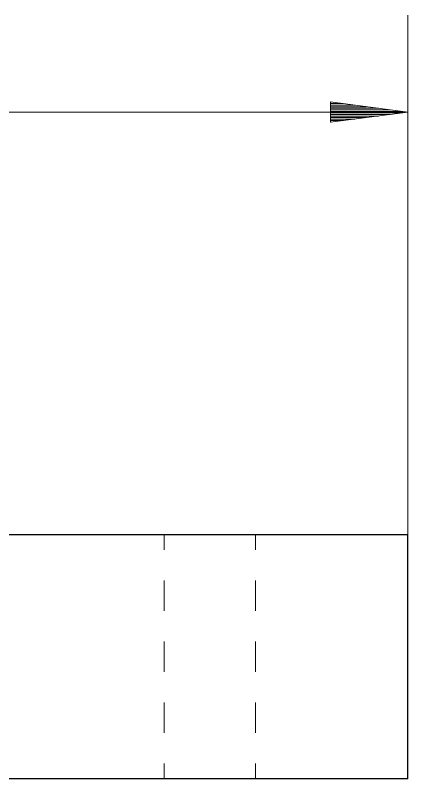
# Model space of a CAD drawing. Header units: millimetres. Extents: x 0 to 420, y 0 to 297.
# Drawn here: x 224.35 to 237.23, y 110.67 to 135.7 of the extents above; entities that cross this region are included whole.
import ezdxf

# ---------------------------------------------------------------- set-up
doc = ezdxf.new("R2010")
doc.units = ezdxf.units.MM
doc.layers.add('1', color=7, linetype='Continuous', true_color=0xffffff)

msp = doc.modelspace()

# ---------------------------------------------------------------- linework, layer by layer
at = {"layer": '1', "color": 13, "linetype": 'Continuous', "lineweight": 18}
for p, q in [((237.228, 118.671), (237.228, 135.697)), ((234.688, 132.856), (234.688, 132.188)), ((237.228, 132.522), (234.688, 132.856)), ((234.688, 132.852), (234.72, 132.852)), ((234.688, 132.852), (234.72, 132.852)), ((234.688, 132.801), (235.106, 132.801)), ((234.688, 132.751), (235.492, 132.751)), ((234.688, 132.7), (235.878, 132.7)), ((234.688, 132.649), (236.263, 132.649)), ((237.228, 132.522), (99.228, 132.522)), ((234.688, 132.598), (236.649, 132.598)), ((234.688, 132.547), (237.035, 132.547)), ((234.688, 132.188), (237.228, 132.522)), ((234.688, 132.497), (237.035, 132.497)), ((234.688, 132.446), (236.649, 132.446)), ((234.688, 132.395), (236.263, 132.395)), ((234.688, 132.344), (235.878, 132.344)), ((234.688, 132.293), (235.492, 132.293)), ((234.688, 132.243), (235.106, 132.243)), ((234.688, 132.192), (234.72, 132.192)), ((234.688, 132.192), (234.72, 132.192))]:
    msp.add_line(p, q, dxfattribs=at)
at = {"layer": '1', "color": 30, "linetype": 'Continuous', "lineweight": 25}
for p, q in [((237.228, 118.671), (112.228, 118.671)), ((237.228, 110.671), (237.228, 118.671)), ((237.228, 110.671), (112.228, 110.671))]:
    msp.add_line(p, q, dxfattribs=at)
at = {"layer": '1', "color": 43, "linetype": 'Continuous', "lineweight": 18}
for p, q in [((229.228, 118.171), (229.228, 118.671)), ((232.228, 118.671), (232.228, 118.171)), ((229.228, 116.171), (229.228, 117.171)), ((232.228, 117.171), (232.228, 116.171)), ((229.228, 114.171), (229.228, 115.171)), ((232.228, 115.171), (232.228, 114.171)), ((229.228, 112.171), (229.228, 113.171)), ((232.228, 113.171), (232.228, 112.171)), ((229.228, 110.671), (229.228, 111.171)), ((232.228, 111.171), (232.228, 110.671))]:
    msp.add_line(p, q, dxfattribs=at)

doc.saveas('drawing.dxf')
